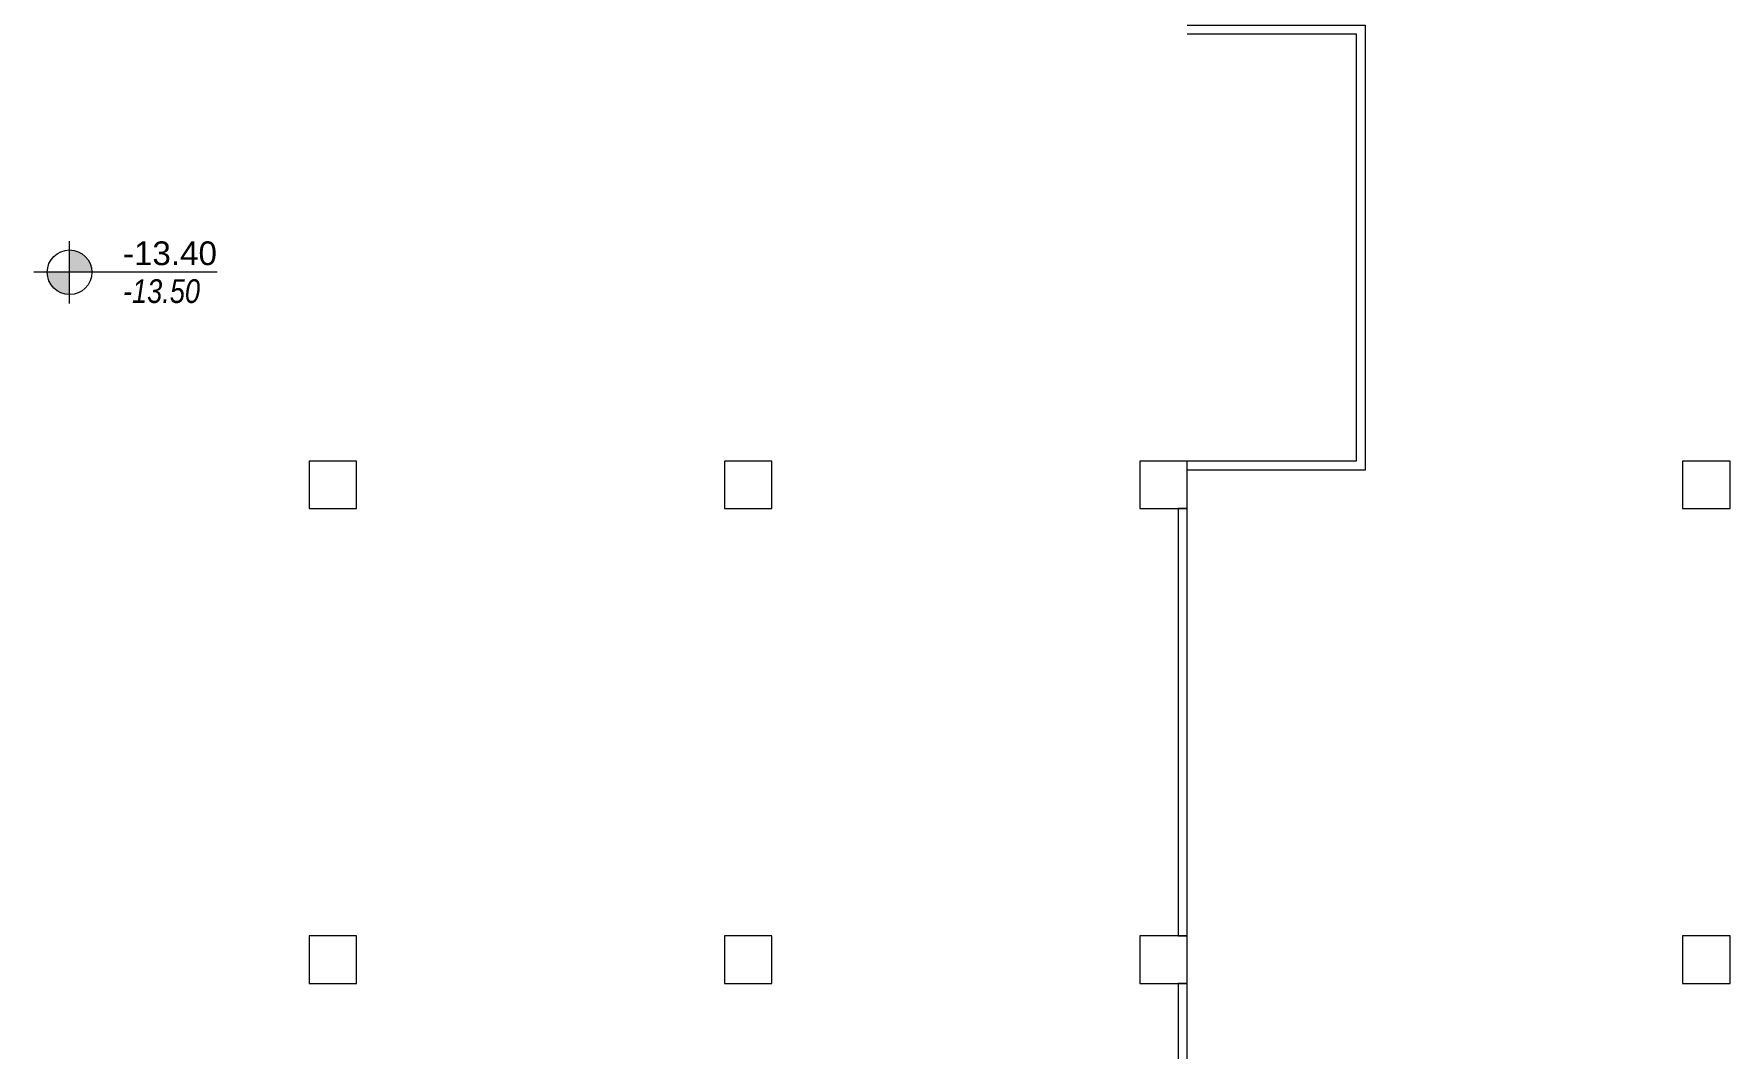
# Model space of a CAD drawing. Header units: metres. Extents: x -19121 to 152404, y -12107 to 46241.
# Drawn here: x 30496 to 33355, y 691 to 2400 of the extents above; entities that cross this region are included whole.
import ezdxf
from ezdxf.enums import TextEntityAlignment as Align

# ---------------------------------------------------------------- set-up
doc = ezdxf.new("R2010")
doc.units = ezdxf.units.M
doc.header["$LTSCALE"] = 50
doc.header["$MEASUREMENT"] = 0
doc.layers.get('0').update_dxf_attribs({"color": 9, "lineweight": 9})
for name, color, linetype, lineweight in [('00', 9, 'Continuous', 9), ('01', 9, 'Continuous', 9), ('06D', 9, 'Continuous', 9), ('21', 9, 'Continuous', 9)]:
    doc.layers.add(name, color=color, linetype=linetype, lineweight=lineweight)
doc.styles.add('Arial', font='arial.ttf', dxfattribs={"height": 2.5})
doc.styles.add('MuuM_TEXT-ITALIC', font='ARIALNI.TTF')

# ---------------------------------------------------------------- blocks, each defined once
blk = doc.blocks.new('p-kolon_80x80')
blk.add_lwpolyline([(-40, -40), (40, -40), (40, 40), (-40, 40)], close=True)
blk = doc.blocks.new('2.Bod.Ara.Sitatik Elk.')
at = {"layer": '01'}
for p in [(3000, -6990), (3700, -6990), (4400, -6990), (5315, -6990), (3000, -7790), (3700, -7790), (4400, -7790), (5315, -7790)]:
    blk.add_blockref('p-kolon_80x80', p, dxfattribs=at)
blk = doc.blocks.new('0_elevationtarget-p-bk')
h = blk.add_hatch(color=250)
h.paths.add_polyline_path([(1.88, 0, 0.414214), (0, 1.88), (0, 0)])
h.paths.add_polyline_path([(0, 0), (-1.88, 0, 0.414214), (0, -1.88)])
blk.add_line((0, -2.62), (0, 2.62))
blk.add_lwpolyline([(12.45, 0), (-3, 0)])
blk.add_circle((0, 0), 1.88)
at = {"style": 'Arial'}
blk.add_attdef('BITMISKOT', text='', height=2, dxfattribs=at).set_placement((4.5, 0), align=Align.BOTTOM_LEFT)
at = {"style": 'MuuM_TEXT-ITALIC'}
blk.add_attdef('FINISHINGFLOORLEVEL', text='', height=2, dxfattribs=at).set_placement((4.5, -0.59), align=Align.TOP_LEFT)
blk = doc.blocks.new('2.Bod.Ara.Mimari Elk.')
at = {"layer": '00'}
for points in [[(4440, -6215), (4740, -6215), (4740, -6965), (4440, -6965)], [(4440, -6230), (4725, -6230), (4725, -6950), (4440, -6950)]]:
    blk.add_lwpolyline(points, dxfattribs=at)
for points in [[(4440, -7750), (4440, -7030), (4425, -7030), (4425, -7750)], [(4440, -8550), (4440, -7830), (4425, -7830), (4425, -8550)]]:
    blk.add_lwpolyline(points, close=True, dxfattribs=at)
at = {"layer": '21', "xscale": 20, "yscale": 20, "zscale": 20}
blk.add_blockref('0_elevationtarget-p-bk', (2556.3, -6631.6), dxfattribs=at).add_auto_attribs({'BITMISKOT': '-13.40', 'FINISHINGFLOORLEVEL': '-13.50'})

msp = doc.modelspace()

# ---------------------------------------------------------------- block references
at = {"layer": '06D'}
for name in ['2.Bod.Ara.Sitatik Elk.', '2.Bod.Ara.Mimari Elk.']:
    msp.add_blockref(name, (28000, 8630), dxfattribs=at)

doc.saveas('drawing.dxf')
